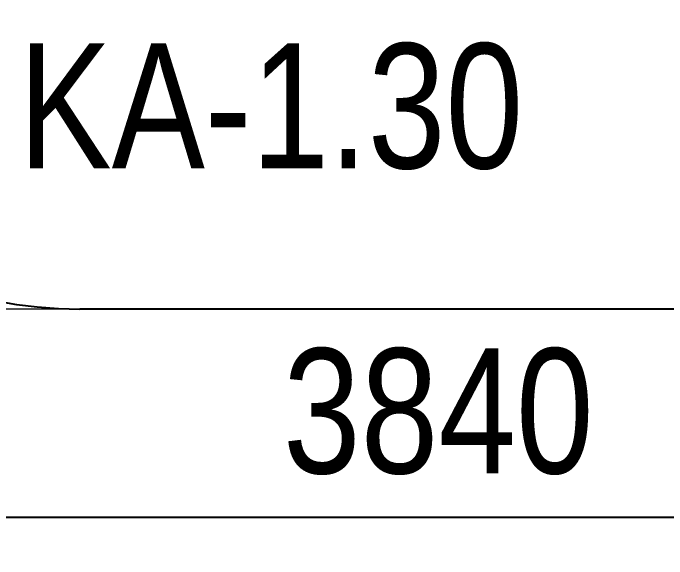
# Model space of a CAD drawing. Header units: millimetres. Extents: x -2553 to 1912, y -2169 to 1930.
# Drawn here: x -1048 to 522, y -2169 to -859 of the extents above; entities that cross this region are included whole.
import ezdxf

# ---------------------------------------------------------------- set-up
doc = ezdxf.new("R2010")
doc.units = ezdxf.units.MM
for name, color, linetype in [('DIKOM_АРТИКУЛ', 7, 'Continuous'), ('DIKOM_ЗОНА', 90, 'Continuous'), ('DIKOM_РАЗМЕР_ЗОНА', 7, 'Continuous')]:
    doc.layers.add(name, color=color, linetype=linetype)
doc.styles.add('style1', font='arialbd.ttf', dxfattribs={"width": 0.8})
doc.dimstyles.new('1-50', dxfattribs={"dimtxt": 300, "dimasz": 200, "dimexe": 100, "dimexo": 0, "dimgap": 100, "dimtad": 1, "dimtxsty": 'style1', "dimcen": 200, "dimclrd": 7, "dimclre": 7, "dimclrt": 7, "dimadec": 1, "dimazin": 2, "dimtfac": 1, "dimtmove": 0, "dimatfit": 2, "dimfxl": 0, "dimlwd": 25, "dimlwe": 18, "dimarcsym": 0})

# ---------------------------------------------------------------- blocks, each defined once
blk = doc.blocks.new('*D2')
at = {"layer": 'Defpoints', "color": 0, "transparency": 16777216}
for p in [(1912.4, 180.3), (-1887.6, 51.9), (1912.4, -2069.2)]:
    blk.add_point(p, dxfattribs=at)
at = {"layer": 'DIKOM_РАЗМЕР_ЗОНА', "color": 7, "lineweight": 18, "transparency": 16777216}
for p, q in [((1912.4, 180.3), (1912.4, -2169.2)), ((-1887.6, 51.9), (-1887.6, -2169.2))]:
    blk.add_line(p, q, dxfattribs=at)
at = {"layer": 'DIKOM_РАЗМЕР_ЗОНА', "color": 7, "lineweight": 25, "transparency": 16777216}
blk.add_line((-1687.6, -2069.2), (1712.4, -2069.2), dxfattribs=at)
at = {"layer": 'DIKOM_РАЗМЕР_ЗОНА', "color": 7, "transparency": 16777216}
for points in [[(-1687.6, -2035.9), (-1687.6, -2102.6), (-1887.6, -2069.2)], [(1712.4, -2035.9), (1712.4, -2102.6), (1912.4, -2069.2)]]:
    blk.add_solid(points, dxfattribs=at)
at = {"layer": 'DIKOM_РАЗМЕР_ЗОНА', "color": 7, "transparency": 16777216, "insert": (-27.2, -1816), "char_height": 300, "attachment_point": 5, "style": 'style1'}
blk.add_mtext('{\\fArial|b0|i0|c204|p34;3840}', dxfattribs=at)
blk = doc.blocks.new('*D3')
at = {"layer": 'Defpoints', "color": 0, "transparency": 16777216}
for p in [(-2102.4, 1930.3), (383.7, 1930.3), (383.7, -1569.7)]:
    blk.add_point(p, dxfattribs=at)
at = {"layer": 'DIKOM_РАЗМЕР_ЗОНА', "color": 7, "lineweight": 18, "transparency": 16777216}
for p, q in [((383.7, 1930.3), (-2202.4, 1930.3)), ((383.7, -1569.7), (-2202.4, -1569.7))]:
    blk.add_line(p, q, dxfattribs=at)
at = {"layer": 'DIKOM_РАЗМЕР_ЗОНА', "color": 7, "lineweight": 25, "transparency": 16777216}
blk.add_line((-2102.4, -1369.7), (-2102.4, 1730.3), dxfattribs=at)
at = {"layer": 'DIKOM_РАЗМЕР_ЗОНА', "color": 7, "transparency": 16777216}
for points in [[(-2135.7, 1730.3), (-2069.1, 1730.3), (-2102.4, 1930.3)], [(-2135.7, -1369.7), (-2069.1, -1369.7), (-2102.4, -1569.7)]]:
    blk.add_solid(points, dxfattribs=at)
at = {"layer": 'DIKOM_РАЗМЕР_ЗОНА', "color": 7, "transparency": 16777216, "insert": (-2355.7, 180.3), "char_height": 300, "attachment_point": 5, "rotation": 90, "style": 'style1'}
blk.add_mtext('{\\fArial|b0|i0|c204|p34;3500}', dxfattribs=at)

msp = doc.modelspace()

# ---------------------------------------------------------------- linework, layer by layer
at = {"layer": 'DIKOM_ЗОНА', "color": 3}
msp.add_line((912.434, -1569.66), (-887.566, -1569.66), dxfattribs=at)
msp.add_arc((-887.566, -569.66), 1000, 180, 270, dxfattribs=at)

# ---------------------------------------------------------------- texts
at = {"layer": 'DIKOM_АРТИКУЛ', "insert": (-1034.805, -931.693), "char_height": 300, "width": 1373.12348, "attachment_point": 1, "style": 'style1'}
msp.add_mtext('{\\fArial|b0|i0|c204|p34;KA-1.30}', dxfattribs=at)

# ---------------------------------------------------------------- dimensions: what is measured, and where the dimension line sits
at = {"layer": 'DIKOM_РАЗМЕР_ЗОНА'}
dim = msp.add_linear_dim(base=(-2102.402, 1930.34), p1=(383.744, -1569.66), p2=(383.744, 1930.34), angle=90, text='{\\fArial|b0|i0|c204|p34;3500}', dimstyle='1-50', dxfattribs=at)
dim.commit()
dim.dimension.update_dxf_attribs({"geometry": '*D3', "text_midpoint": (-2102.402, 180.34), "dimtype": 160})
dim = msp.add_linear_dim(base=(1912.434, -2069.25), p1=(-1887.566, 51.932), p2=(1912.434, 180.34), text='{\\fArial|b0|i0|c204|p34;3840}', dimstyle='1-50', dxfattribs=at)
dim.commit()
dim.dimension.update_dxf_attribs({"geometry": '*D2', "text_midpoint": (-27.198, -2069.25), "dimtype": 160})

doc.saveas('drawing.dxf')
